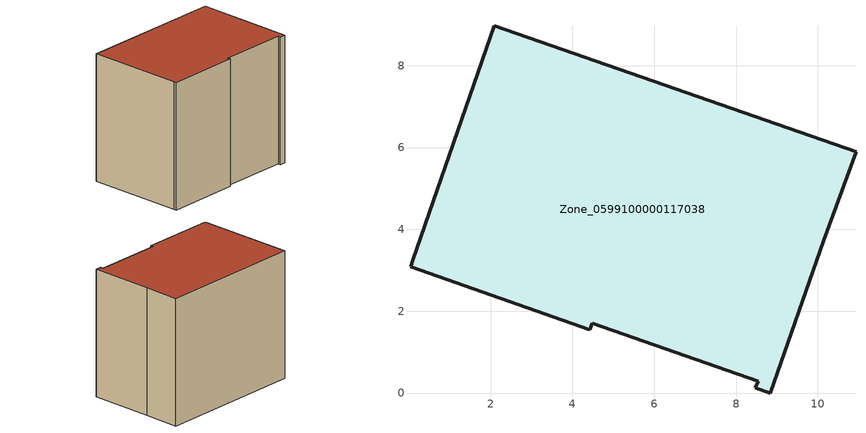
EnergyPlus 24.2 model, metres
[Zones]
Zone_0599100000117038
 floor ground (C_G): 8.54,0.28 4.48,1.71 4.42,1.55 0.04,3.08 0.1,3.25 2.09,8.97 10.93,5.89 10.14,3.74 8.83,0 8.47,0.13 z0.58
 wall outside (C_F): 4.48,1.71 8.54,0.28 8.47,0.13 8.83,0 10.14,3.74 10.93,5.89 2.09,8.97 0.1,3.25 0.04,3.08 4.42,1.55 4.48,1.71 z0.58:8.63
 roof outside (C_R): 8.47,0.13 8.83,0 10.14,3.74 10.93,5.89 2.09,8.97 0.1,3.25 0.04,3.08 4.42,1.55 4.48,1.71 8.54,0.28 z8.63
[BUILDING]
Pand.0599100000117038: North Axis=0; Terrain=City; Loads Convergence Tolerance Value=0.04; Temperature Convergence Tolerance Value=0.4; Solar Distribution=FullExterior; Maximum Number of Warmup Days=25; Minimum Number of Warmup Days=1
[Site:Location]
Rotterdam.The.Hague.AP_ZH_NLD Design_Conditions: Latitude=51.96; Longitude=4.45; Time Zone=1; Elevation=-4.5
[SITE:GROUNDTEMPERATURE:BUILDINGSURFACE]
18, 18, 18, 18, 18, 18, 18, 18, 18, 18, 18, 18
[MATERIAL] Thermal Absorptance=0.9; Solar Absorptance=0.7; Visible Absorptance=0.7
Name | Roughness | Thickness | Conductivity | Density | Specific Heat
G.TC.1975-1991 | MediumSmooth | 0.15 | 0.288461 | 540 | 1210
F.TC.1975-1991 | Rough | 0.3 | 0.230769 | 1920 | 840
R.TC.1975-1991 | MediumRough | 0.2 | 0.153846 | 1500 | 1000
[CONSTRUCTION]
C_G: G.TC.1975-1991
C_F: F.TC.1975-1991
C_R: R.TC.1975-1991
[ZONE]
Zone_0599100000117038: Type=1; Multiplier=1; Ceiling Height=Autocalculate; Volume=Autocalculate; Floor Area=autocalculate; Part of Total Floor Area=Yes
[ZONEINFILTRATION:DESIGNFLOWRATE]
Infil_Zone_0599100000117038: Zone or ZoneList or Space or SpaceList=Zone_0599100000117038; Schedule=AlwaysOn; Design Flow Rate Calculation Method=Flow/Area; Flow Rate per Floor Area=0.003; Constant Term Coefficient=1; Temperature Term Coefficient=0; Velocity Term Coefficient=0; Velocity Squared Term Coefficient=0
[HVACTEMPLATE:ZONE:IDEALLOADSAIRSYSTEM]
Zone_0599100000117038: Maximum Heating Supply Air Temperature=50; Minimum Cooling Supply Air Temperature=13; Maximum Heating Supply Air Humidity Ratio=0.0156; Minimum Cooling Supply Air Humidity Ratio=0.0077; Heating Limit=NoLimit; Cooling Limit=NoLimit; Dehumidification Control Type=ConstantSensibleHeatRatio; Cooling Sensible Heat Ratio=0.7; Dehumidification Setpoint=60; Humidification Control Type=None; Humidification Setpoint=30; Outdoor Air Method=None; Outdoor Air Flow Rate per Person=0.00944; Outdoor Air Flow Rate per Zone Floor Area=0; Outdoor Air Flow Rate per Zone=0; Demand Controlled Ventilation Type=None; Outdoor Air Economizer Type=NoEconomizer; Heat Recovery Type=None; Sensible Heat Recovery Effectiveness=0.7; Latent Heat Recovery Effectiveness=0.65
[ZONECONTROL:THERMOSTAT]
ThermostatControl_Zone_0599100000117038: Zone or ZoneList=Zone_0599100000117038; Control Type Schedule=DualSetpointControlType; Control 1=Thermostat_Zone_0599100000117038; Temperature Difference Between Cutout And Setpoint=0
[THERMOSTATSETPOINT:DUALSETPOINT]
Thermostat_Zone_0599100000117038: Heating Setpoint Temperature Schedule=HeatingSetpoint_Zone_0599100000117038; Cooling Setpoint Temperature Schedule=CoolingSetpoint_Zone_0599100000117038
[SCHEDULE:COMPACT]
HeatingSetpoint_Zone_0599100000117038: Through: 12/31, For: AllDays, Until: 24:00, 21
CoolingSetpoint_Zone_0599100000117038: Through: 12/31, For: AllDays, Until: 24:00, 24
DualSetpointControlType: Through: 12/31, For: AllDays, Until: 24:00, 4
AlwaysOn: Through: 12/31, For: AllDays, Until: 24:00, 1
